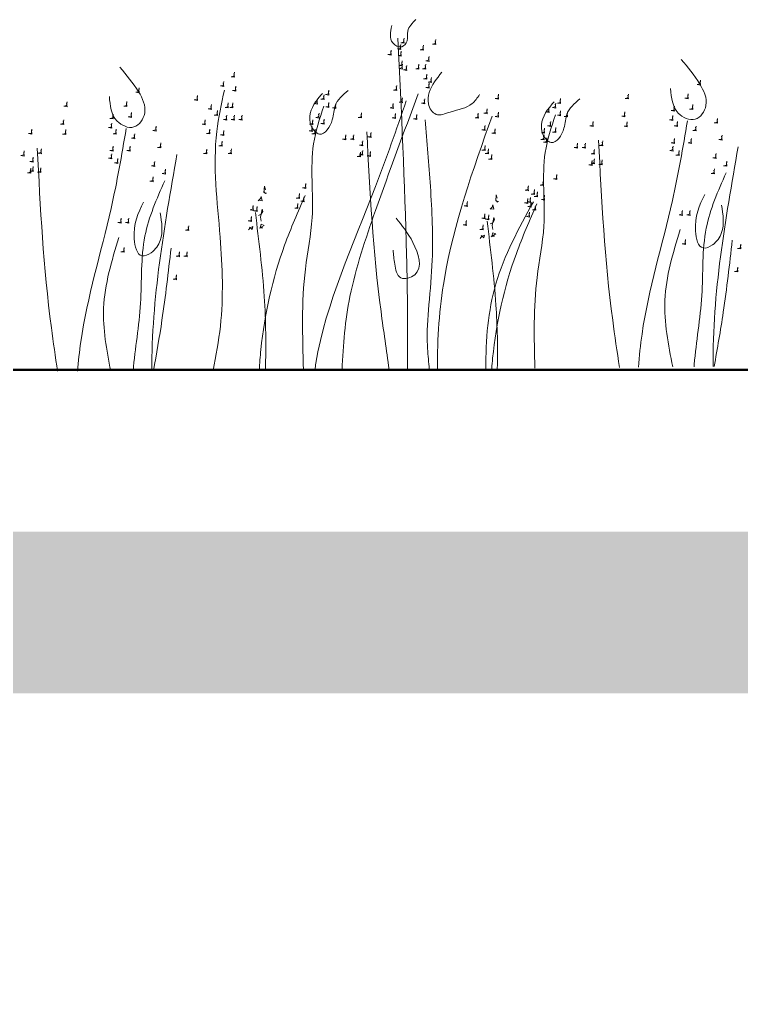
# Model space of a CAD drawing. Header units: metres. Extents: x 0 to 4415, y 1197 to 2590.
# Drawn here: x 1845.221 to 1845.667, y 1202.697 to 1203.304 of the extents above; entities that cross this region are included whole.
import ezdxf

# ---------------------------------------------------------------- set-up
doc = ezdxf.new("R2010")
doc.units = ezdxf.units.M
doc.layers.add('A_VEGETATION', color=7, linetype='Continuous', lineweight=9, true_color=0x009900)
doc.layers.add('mur', color=7, linetype='Continuous', lineweight=50)
doc.layers.add('vue', color=7, linetype='Continuous', lineweight=5)

# ---------------------------------------------------------------- blocks, each defined once
blk = doc.blocks.new('Arbustes 1_coupes')
at = {"flags": 128}
for points in [[(16.837, 4.955), (16.844, 4.894), (16.793, 4.903), (16.837, 4.912), (16.844, 4.972)], [(16.891, 5.052), (16.898, 4.991), (16.846, 5), (16.891, 5.009), (16.898, 5.07)], [(17.194, 4.942), (17.201, 4.881), (17.15, 4.89), (17.194, 4.898), (17.201, 4.959)], [(17.389, 5.03), (17.396, 4.969), (17.344, 4.978), (17.389, 4.987), (17.396, 5.048)], [(16.687, 4.867), (16.694, 4.806), (16.643, 4.814), (16.687, 4.823), (16.694, 4.884)], [(16.846, 4.849), (16.853, 4.788), (16.802, 4.797), (16.846, 4.806), (16.853, 4.867)], [(16.862, 4.696), (16.869, 4.635), (16.817, 4.643), (16.862, 4.652), (16.869, 4.713)], [(16.863, 4.646), (16.87, 4.586), (16.818, 4.594), (16.863, 4.603), (16.87, 4.664)], [(17.124, 4.643), (17.131, 4.583), (17.08, 4.591), (17.124, 4.6), (17.131, 4.661)], [(17.23, 4.643), (17.237, 4.583), (17.185, 4.591), (17.23, 4.6), (17.237, 4.661)], [(17.284, 4.767), (17.291, 4.706), (17.239, 4.714), (17.284, 4.723), (17.291, 4.784)], [(14.217, 4.523), (14.225, 4.462), (14.173, 4.471), (14.217, 4.48), (14.225, 4.541)], [(16.932, 4.626), (16.939, 4.565), (16.887, 4.574), (16.932, 4.583), (16.939, 4.643)], [(17.248, 4.485), (17.255, 4.425), (17.204, 4.433), (17.248, 4.442), (17.255, 4.503)], [(14.049, 4.378), (14.056, 4.317), (14.004, 4.326), (14.049, 4.335), (14.056, 4.396)], [(17.284, 4.345), (17.291, 4.284), (17.239, 4.293), (17.284, 4.301), (17.291, 4.362)], [(17.319, 4.432), (17.326, 4.371), (17.274, 4.38), (17.319, 4.388), (17.326, 4.449)], [(21.557, 4.384), (21.564, 4.323), (21.512, 4.332), (21.557, 4.341), (21.564, 4.401)], [(12.72, 4.283), (12.727, 4.222), (12.675, 4.23), (12.72, 4.239), (12.727, 4.3)], [(14.241, 4.306), (14.248, 4.245), (14.196, 4.254), (14.241, 4.262), (14.248, 4.323)], [(15.629, 4.168), (15.636, 4.107), (15.584, 4.116), (15.629, 4.125), (15.636, 4.185)], [(15.706, 4.239), (15.713, 4.178), (15.661, 4.187), (15.706, 4.196), (15.713, 4.256)], [(16.773, 4.309), (16.78, 4.248), (16.728, 4.256), (16.773, 4.265), (16.78, 4.326)], [(18.376, 4.168), (18.383, 4.107), (18.331, 4.116), (18.376, 4.125), (18.383, 4.185)], [(20.42, 4.167), (20.427, 4.106), (20.375, 4.114), (20.42, 4.123), (20.427, 4.184)], [(21.362, 4.167), (21.369, 4.106), (21.318, 4.114), (21.362, 4.123), (21.369, 4.184)], [(11.583, 4.065), (11.59, 4.004), (11.538, 4.013), (11.583, 4.022), (11.59, 4.083)], [(12.525, 4.065), (12.532, 4.004), (12.481, 4.013), (12.525, 4.022), (12.532, 4.083)], [(13.636, 4.161), (13.643, 4.1), (13.592, 4.109), (13.636, 4.117), (13.643, 4.178)], [(13.854, 4.016), (13.861, 3.955), (13.81, 3.964), (13.854, 3.972), (13.861, 4.033)], [(14.121, 4.041), (14.128, 3.98), (14.077, 3.988), (14.121, 3.997), (14.128, 4.058)], [(14.194, 4.041), (14.201, 3.98), (14.15, 3.988), (14.194, 3.997), (14.201, 4.058)], [(15.523, 4.099), (15.53, 4.038), (15.479, 4.046), (15.523, 4.055), (15.53, 4.116)], [(15.706, 4.045), (15.713, 3.984), (15.661, 3.993), (15.706, 4.001), (15.713, 4.062)], [(15.814, 4.028), (15.821, 3.967), (15.769, 3.975), (15.814, 3.984), (15.821, 4.045)], [(16.719, 4.028), (16.726, 3.967), (16.674, 3.975), (16.719, 3.984), (16.726, 4.045)], [(16.862, 4.116), (16.869, 4.055), (16.817, 4.064), (16.862, 4.072), (16.869, 4.133)], [(17.213, 4.099), (17.22, 4.038), (17.169, 4.046), (17.213, 4.055), (17.22, 4.116)], [(19.276, 4.026), (19.283, 3.965), (19.231, 3.974), (19.276, 3.983), (19.283, 4.043)], [(19.353, 4.097), (19.36, 4.036), (19.309, 4.045), (19.353, 4.054), (19.36, 4.114)], [(12.307, 3.871), (12.314, 3.81), (12.263, 3.819), (12.307, 3.828), (12.314, 3.888)], [(12.598, 3.896), (12.605, 3.835), (12.553, 3.843), (12.598, 3.852), (12.605, 3.913)], [(13.95, 3.92), (13.957, 3.859), (13.906, 3.868), (13.95, 3.877), (13.957, 3.938)], [(15.549, 3.878), (15.556, 3.817), (15.504, 3.826), (15.549, 3.835), (15.556, 3.896)], [(16.217, 3.878), (16.224, 3.817), (16.172, 3.826), (16.217, 3.835), (16.224, 3.896)], [(16.754, 3.87), (16.761, 3.809), (16.709, 3.817), (16.754, 3.826), (16.761, 3.887)], [(18.057, 3.87), (18.064, 3.809), (18.013, 3.817), (18.057, 3.826), (18.064, 3.887)], [(18.198, 3.939), (18.205, 3.878), (18.153, 3.887), (18.198, 3.896), (18.205, 3.957)], [(18.376, 3.887), (18.383, 3.826), (18.331, 3.835), (18.376, 3.843), (18.383, 3.904)], [(19.17, 3.957), (19.177, 3.896), (19.126, 3.904), (19.17, 3.913), (19.177, 3.974)], [(19.353, 3.903), (19.36, 3.842), (19.309, 3.851), (19.353, 3.859), (19.36, 3.92)], [(19.461, 3.886), (19.468, 3.825), (19.417, 3.833), (19.461, 3.842), (19.468, 3.903)], [(20.366, 3.886), (20.373, 3.825), (20.321, 3.833), (20.366, 3.842), (20.373, 3.903)], [(21.144, 3.972), (21.151, 3.912), (21.1, 3.92), (21.144, 3.929), (21.151, 3.99)], [(21.435, 3.997), (21.442, 3.936), (21.39, 3.945), (21.435, 3.954), (21.442, 4.014)], [(11.529, 3.784), (11.536, 3.723), (11.484, 3.732), (11.529, 3.741), (11.536, 3.801)], [(12.284, 3.726), (12.291, 3.665), (12.239, 3.674), (12.284, 3.683), (12.291, 3.743)], [(13.758, 3.775), (13.765, 3.715), (13.714, 3.723), (13.758, 3.732), (13.765, 3.793)], [(14.096, 3.848), (14.103, 3.787), (14.051, 3.796), (14.096, 3.804), (14.103, 3.865)], [(14.217, 3.848), (14.225, 3.787), (14.173, 3.796), (14.217, 3.804), (14.225, 3.865)], [(14.337, 3.848), (14.344, 3.787), (14.293, 3.796), (14.337, 3.804), (14.344, 3.865)], [(15.453, 3.772), (15.46, 3.712), (15.408, 3.72), (15.453, 3.729), (15.46, 3.79)], [(15.629, 3.781), (15.636, 3.72), (15.584, 3.729), (15.629, 3.738), (15.636, 3.799)], [(17.089, 3.852), (17.096, 3.791), (17.044, 3.8), (17.089, 3.809), (17.096, 3.87)], [(19.196, 3.736), (19.203, 3.675), (19.152, 3.684), (19.196, 3.693), (19.203, 3.754)], [(19.864, 3.736), (19.871, 3.675), (19.82, 3.684), (19.864, 3.693), (19.871, 3.754)], [(20.401, 3.728), (20.408, 3.667), (20.357, 3.675), (20.401, 3.684), (20.408, 3.745)], [(21.121, 3.828), (21.128, 3.767), (21.076, 3.775), (21.121, 3.784), (21.128, 3.845)], [(21.193, 3.732), (21.2, 3.671), (21.149, 3.68), (21.193, 3.688), (21.2, 3.749)], [(21.822, 3.78), (21.829, 3.719), (21.777, 3.728), (21.822, 3.736), (21.829, 3.797)], [(11.027, 3.635), (11.034, 3.574), (10.983, 3.583), (11.027, 3.591), (11.034, 3.652)], [(11.564, 3.626), (11.571, 3.565), (11.519, 3.574), (11.564, 3.583), (11.571, 3.644)], [(12.356, 3.63), (12.363, 3.57), (12.312, 3.578), (12.356, 3.587), (12.363, 3.648)], [(12.647, 3.558), (12.654, 3.497), (12.602, 3.506), (12.647, 3.515), (12.654, 3.575)], [(12.985, 3.678), (12.992, 3.617), (12.94, 3.626), (12.985, 3.635), (12.992, 3.696)], [(13.831, 3.63), (13.838, 3.57), (13.786, 3.578), (13.831, 3.587), (13.838, 3.648)], [(14.049, 3.606), (14.056, 3.545), (14.004, 3.554), (14.049, 3.562), (14.056, 3.623)], [(15.443, 3.667), (15.45, 3.606), (15.399, 3.615), (15.443, 3.623), (15.45, 3.684)], [(15.488, 3.623), (15.495, 3.562), (15.443, 3.571), (15.488, 3.58), (15.495, 3.641)], [(16.367, 3.57), (16.374, 3.509), (16.322, 3.517), (16.367, 3.526), (16.374, 3.587)], [(18.163, 3.675), (18.17, 3.615), (18.118, 3.623), (18.163, 3.632), (18.17, 3.693)], [(18.322, 3.623), (18.329, 3.562), (18.277, 3.571), (18.322, 3.58), (18.329, 3.641)], [(19.1, 3.63), (19.107, 3.57), (19.056, 3.578), (19.1, 3.587), (19.107, 3.648)], [(19.276, 3.639), (19.283, 3.578), (19.231, 3.587), (19.276, 3.596), (19.283, 3.657)], [(21.484, 3.659), (21.491, 3.599), (21.44, 3.607), (21.484, 3.616), (21.491, 3.677)], [(13.057, 3.413), (13.064, 3.352), (13.013, 3.361), (13.057, 3.37), (13.064, 3.43)], [(14.023, 3.436), (14.03, 3.375), (13.978, 3.384), (14.023, 3.393), (14.03, 3.454)], [(15.971, 3.535), (15.978, 3.474), (15.926, 3.483), (15.971, 3.491), (15.978, 3.552)], [(16.095, 3.535), (16.102, 3.474), (16.051, 3.483), (16.095, 3.491), (16.102, 3.552)], [(16.236, 3.438), (16.243, 3.377), (16.191, 3.386), (16.236, 3.394), (16.243, 3.455)], [(19.091, 3.525), (19.098, 3.464), (19.046, 3.473), (19.091, 3.481), (19.098, 3.542)], [(19.135, 3.481), (19.142, 3.42), (19.091, 3.429), (19.135, 3.438), (19.142, 3.499)], [(19.618, 3.393), (19.625, 3.332), (19.574, 3.341), (19.618, 3.349), (19.625, 3.41)], [(19.742, 3.393), (19.749, 3.332), (19.698, 3.341), (19.742, 3.349), (19.749, 3.41)], [(20.014, 3.428), (20.021, 3.367), (19.97, 3.375), (20.014, 3.384), (20.021, 3.445)], [(21.144, 3.465), (21.151, 3.404), (21.1, 3.413), (21.144, 3.422), (21.151, 3.483)], [(21.411, 3.465), (21.418, 3.404), (21.367, 3.413), (21.411, 3.422), (21.418, 3.483)], [(21.894, 3.515), (21.901, 3.454), (21.85, 3.462), (21.894, 3.471), (21.901, 3.532)], [(10.905, 3.291), (10.912, 3.23), (10.861, 3.239), (10.905, 3.248), (10.912, 3.309)], [(11.177, 3.326), (11.184, 3.265), (11.133, 3.274), (11.177, 3.283), (11.184, 3.344)], [(12.284, 3.244), (12.291, 3.183), (12.239, 3.191), (12.284, 3.2), (12.291, 3.261)], [(12.307, 3.364), (12.314, 3.303), (12.263, 3.312), (12.307, 3.32), (12.314, 3.381)], [(12.574, 3.364), (12.581, 3.303), (12.53, 3.312), (12.574, 3.32), (12.581, 3.381)], [(13.781, 3.316), (13.789, 3.255), (13.737, 3.264), (13.781, 3.273), (13.789, 3.333)], [(14.168, 3.316), (14.175, 3.255), (14.124, 3.264), (14.168, 3.273), (14.175, 3.333)], [(16.201, 3.262), (16.208, 3.202), (16.156, 3.21), (16.201, 3.219), (16.208, 3.28)], [(16.236, 3.288), (16.243, 3.228), (16.191, 3.236), (16.236, 3.245), (16.243, 3.306)], [(16.358, 3.271), (16.365, 3.21), (16.313, 3.219), (16.358, 3.228), (16.365, 3.288)], [(18.163, 3.359), (18.17, 3.299), (18.118, 3.307), (18.163, 3.316), (18.17, 3.377)], [(18.216, 3.306), (18.223, 3.245), (18.172, 3.254), (18.216, 3.262), (18.223, 3.323)], [(19.883, 3.296), (19.89, 3.235), (19.839, 3.244), (19.883, 3.252), (19.89, 3.313)], [(21.121, 3.345), (21.128, 3.284), (21.076, 3.293), (21.121, 3.302), (21.128, 3.362)], [(21.217, 3.273), (21.224, 3.212), (21.172, 3.22), (21.217, 3.229), (21.224, 3.29)], [(11.046, 3.194), (11.053, 3.133), (11.001, 3.142), (11.046, 3.151), (11.053, 3.212)], [(12.38, 3.171), (12.387, 3.11), (12.335, 3.119), (12.38, 3.128), (12.387, 3.188)], [(12.961, 3.123), (12.968, 3.062), (12.917, 3.071), (12.961, 3.08), (12.968, 3.141)], [(18.268, 3.217), (18.275, 3.157), (18.223, 3.165), (18.268, 3.174), (18.275, 3.235)], [(19.848, 3.12), (19.855, 3.059), (19.803, 3.068), (19.848, 3.077), (19.855, 3.138)], [(19.883, 3.146), (19.89, 3.086), (19.839, 3.094), (19.883, 3.103), (19.89, 3.164)], [(20.005, 3.129), (20.012, 3.068), (19.96, 3.077), (20.005, 3.086), (20.012, 3.146)], [(21.798, 3.225), (21.805, 3.164), (21.754, 3.173), (21.798, 3.181), (21.805, 3.242)], [(21.967, 3.103), (21.974, 3.042), (21.922, 3.051), (21.967, 3.059), (21.974, 3.12)], [(11.011, 3.019), (11.018, 2.958), (10.966, 2.967), (11.011, 2.975), (11.018, 3.036)], [(11.046, 3.045), (11.053, 2.984), (11.001, 2.993), (11.046, 3.002), (11.053, 3.062)], [(11.168, 3.028), (11.175, 2.967), (11.123, 2.975), (11.168, 2.984), (11.175, 3.045)], [(13.13, 3.002), (13.137, 2.941), (13.085, 2.949), (13.13, 2.958), (13.137, 3.019)], [(21.772, 2.983), (21.779, 2.922), (21.728, 2.931), (21.772, 2.939), (21.779, 3)], [(12.935, 2.881), (12.942, 2.82), (12.891, 2.829), (12.935, 2.838), (12.942, 2.899)], [(15.338, 2.77), (15.345, 2.709), (15.293, 2.718), (15.338, 2.726), (15.345, 2.787)], [(19.079, 2.804), (19.086, 2.744), (19.035, 2.752), (19.079, 2.761), (19.086, 2.822)], [(19.29, 2.902), (19.297, 2.841), (19.245, 2.849), (19.29, 2.858), (19.297, 2.919)], [(14.686, 2.664), (14.712, 2.629), (14.728, 2.638), (14.686, 2.646), (14.693, 2.744), (14.712, 2.69)], [(18.842, 2.725), (18.849, 2.664), (18.798, 2.673), (18.842, 2.681), (18.849, 2.742)], [(18.938, 2.664), (18.945, 2.603), (18.894, 2.612), (18.938, 2.62), (18.945, 2.681)], [(18.985, 2.628), (18.992, 2.567), (18.941, 2.575), (18.985, 2.584), (18.992, 2.645)], [(14.616, 2.523), (14.658, 2.515), (14.642, 2.584), (14.632, 2.549), (14.597, 2.515)], [(15.239, 2.61), (15.247, 2.549), (15.195, 2.558), (15.239, 2.567), (15.247, 2.628)], [(15.31, 2.558), (15.317, 2.497), (15.265, 2.506), (15.31, 2.515), (15.317, 2.575)], [(17.881, 2.478), (17.888, 2.418), (17.837, 2.426), (17.881, 2.435), (17.888, 2.496)], [(18.334, 2.522), (18.359, 2.487), (18.376, 2.496), (18.334, 2.504), (18.341, 2.602), (18.359, 2.548)], [(18.833, 2.523), (18.84, 2.462), (18.788, 2.471), (18.833, 2.48), (18.84, 2.541)], [(18.877, 2.541), (18.884, 2.48), (18.833, 2.489), (18.877, 2.497), (18.884, 2.558)], [(18.887, 2.468), (18.894, 2.407), (18.842, 2.416), (18.887, 2.425), (18.894, 2.486)], [(19.098, 2.575), (19.105, 2.515), (19.053, 2.523), (19.098, 2.532), (19.105, 2.593)], [(14.51, 2.426), (14.518, 2.365), (14.466, 2.374), (14.51, 2.383), (14.518, 2.444)], [(14.571, 2.409), (14.578, 2.348), (14.527, 2.357), (14.571, 2.365), (14.578, 2.426)], [(14.642, 2.197), (14.632, 2.26), (14.658, 2.383), (14.668, 2.348), (14.642, 2.303), (14.597, 2.286)], [(15.214, 2.452), (15.221, 2.391), (15.169, 2.4), (15.214, 2.409), (15.221, 2.47)], [(18.263, 2.381), (18.306, 2.373), (18.289, 2.442), (18.28, 2.407), (18.245, 2.373)], [(18.861, 2.31), (18.868, 2.249), (18.817, 2.258), (18.861, 2.267), (18.868, 2.328)], [(18.957, 2.416), (18.964, 2.355), (18.913, 2.364), (18.957, 2.373), (18.964, 2.433)], [(21.266, 2.331), (21.273, 2.27), (21.222, 2.278), (21.266, 2.287), (21.273, 2.348)], [(21.386, 2.331), (21.393, 2.27), (21.341, 2.278), (21.386, 2.287), (21.393, 2.348)], [(12.429, 2.229), (12.436, 2.168), (12.384, 2.177), (12.429, 2.186), (12.436, 2.247)], [(12.549, 2.229), (12.556, 2.168), (12.504, 2.177), (12.549, 2.186), (12.556, 2.247)], [(14.482, 2.251), (14.489, 2.19), (14.438, 2.199), (14.482, 2.207), (14.489, 2.268)], [(17.865, 2.18), (17.872, 2.119), (17.82, 2.128), (17.865, 2.136), (17.872, 2.197)], [(18.158, 2.284), (18.165, 2.223), (18.113, 2.232), (18.158, 2.241), (18.165, 2.302)], [(18.219, 2.267), (18.226, 2.206), (18.174, 2.215), (18.219, 2.223), (18.226, 2.284)], [(18.289, 2.055), (18.28, 2.118), (18.306, 2.241), (18.315, 2.206), (18.289, 2.161), (18.245, 2.144)], [(13.493, 2.109), (13.5, 2.048), (13.449, 2.057), (13.493, 2.065), (13.5, 2.126)], [(14.457, 2.102), (14.501, 2.065), (14.51, 2.11), (14.466, 2.091), (14.44, 2.057)], [(14.616, 2.083), (14.686, 2.128), (14.642, 2.145), (14.623, 2.091), (14.668, 2.091)], [(18.13, 2.109), (18.137, 2.048), (18.085, 2.057), (18.13, 2.065), (18.137, 2.126)], [(18.104, 1.96), (18.148, 1.923), (18.158, 1.968), (18.113, 1.949), (18.088, 1.915)], [(18.263, 1.941), (18.334, 1.986), (18.289, 2.003), (18.27, 1.949), (18.315, 1.949)], [(21.313, 1.871), (21.32, 1.81), (21.268, 1.819), (21.313, 1.828), (21.32, 1.889)], [(12.476, 1.77), (12.483, 1.709), (12.431, 1.718), (12.476, 1.726), (12.483, 1.787)], [(13.348, 1.697), (13.355, 1.636), (13.303, 1.645), (13.348, 1.654), (13.355, 1.715)], [(13.467, 1.697), (13.474, 1.636), (13.423, 1.645), (13.467, 1.654), (13.474, 1.715)], [(22.185, 1.799), (22.192, 1.738), (22.14, 1.747), (22.185, 1.755), (22.192, 1.816)], [(22.136, 1.436), (22.143, 1.376), (22.091, 1.384), (22.136, 1.393), (22.143, 1.454)], [(13.299, 1.335), (13.306, 1.274), (13.254, 1.283), (13.299, 1.292), (13.306, 1.352)]]:
    blk.add_lwpolyline(points, dxfattribs=at)
for points in [[(16.706, 5.27), (16.72, 4.997), (16.861, 4.938), (16.945, 5.032), (16.957, 5.185), (17.086, 5.364)], [(21.093, 4.267), (21.212, 3.88), (21.479, 3.784), (21.648, 4.001), (21.552, 4.339), (21.261, 4.726)], [(12.256, 4.165), (12.375, 3.778), (12.642, 3.683), (12.811, 3.9), (12.715, 4.238), (12.424, 4.625)], [(17.492, 4.535), (17.291, 4.214), (17.279, 4.038), (17.398, 3.871), (17.623, 3.907), (17.966, 4.038), (18.085, 4.18)], [(15.61, 4.203), (15.502, 4.072), (15.432, 3.694), (15.563, 3.564), (15.765, 3.788), (15.811, 4.013), (16.013, 4.251)], [(19.257, 4.061), (19.149, 3.93), (19.079, 3.552), (19.21, 3.422), (19.412, 3.646), (19.459, 3.871), (19.66, 4.109)], [(12.788, 2.499), (12.642, 1.919), (12.762, 1.654), (12.907, 1.702), (13.052, 1.894), (13.052, 2.329)], [(21.625, 2.6), (21.479, 2.02), (21.599, 1.755), (21.744, 1.803), (21.89, 1.996), (21.89, 2.431)], [(16.716, 1.731), (16.742, 1.513), (16.838, 1.296), (17.056, 1.344), (17.03, 1.851), (16.765, 2.238)]]:
    blk.add_spline(points, degree=3)
for points, knots in [([(16.938, -0.144), (16.948, 0.455), (16.932, 2.195), (16.852, 3.932), (16.8, 5.07)], [0.611371, 0.611371, 0.611371, 0.611371, 1.060659, 1.915226, 1.915226, 1.915226, 1.915226]), ([(13.88, -0.156), (13.925, 0.076), (14.054, 0.768), (14.012, 2.032), (13.851, 3.284), (14.02, 4.045), (14.067, 4.262)], [0.632298, 0.632298, 0.632298, 0.632298, 0.809449, 1.159779, 1.576588, 1.74244, 1.74244, 1.74244, 1.74244]), ([(15.91, -0.149), (15.924, 0.24), (16.003, 1.097), (16.497, 2.533), (16.889, 3.583), (17.117, 4.193)], [0.588628, 0.588628, 0.588628, 0.588628, 0.879234, 1.231775, 1.720834, 1.720834, 1.720834, 1.720834]), ([(15.481, -0.151), (15.486, -0.116), (15.643, 0.875), (16.295, 2.261), (16.773, 3.634), (16.93, 4.084)], [0.594172, 0.594172, 0.594172, 0.594172, 0.620996, 1.355238, 1.713875, 1.713875, 1.713875, 1.713875]), ([(15.302, -0.151), (15.288, 0.381), (15.259, 1.186), (15.508, 2.357), (15.379, 3.239), (15.566, 3.806), (15.631, 4.003)], [0.582334, 0.582334, 0.582334, 0.582334, 0.980125, 1.184429, 1.47469, 1.628633, 1.628633, 1.628633, 1.628633]), ([(17.225, 3.787), (17.254, 3.437), (17.316, 2.7), (17.36, 1.725), (17.278, 0.888), (17.234, 0.336), (17.272, -0.015), (17.281, -0.129), (17.282, -0.143)], [0, 0, 0, 0, 0.2638175, 0.5544416, 0.7303048, 0.8923745, 0.973782, 0.9850114, 0.9850114, 0.9850114, 0.9850114]), ([(18.28, 3.841), (17.976, 2.992), (17.51, 1.692), (17.407, 0.347), (17.414, -0.142)], [0, 0, 0, 0, 0.66825, 1.024498, 1.024498, 1.024498, 1.024498]), ([(18.945, -0.133), (18.932, 0.345), (18.918, 1.096), (19.155, 2.215), (19.026, 3.097), (19.213, 3.664), (19.278, 3.861)], [0.622258, 0.622258, 0.622258, 0.622258, 0.980125, 1.184429, 1.47469, 1.628633, 1.628633, 1.628633, 1.628633]), ([(20.577, -0.122), (20.589, 0.053), (20.683, 0.944), (21.087, 2.211), (21.284, 3.339), (21.357, 3.759)], [0.6192538, 0.6192538, 0.6192538, 0.6192538, 0.7509262, 1.2899319, 1.6097799, 1.6097799, 1.6097799, 1.6097799]), ([(11.745, -0.16), (11.757, -0.006), (11.853, 0.863), (12.25, 2.11), (12.447, 3.238), (12.52, 3.658)], [0.6350692, 0.6350692, 0.6350692, 0.6350692, 0.7509262, 1.2899319, 1.6097799, 1.6097799, 1.6097799, 1.6097799]), ([(16.648, -0.146), (16.611, 0.157), (16.414, 1.422), (16.354, 2.659), (16.308, 3.599)], [0.607008, 0.607008, 0.607008, 0.607008, 0.8321355, 1.542813, 1.542813, 1.542813, 1.542813]), ([(20.275, -0.124), (20.241, 0.125), (20.059, 1.333), (20.001, 2.517), (19.956, 3.457)], [0.6474397, 0.6474397, 0.6474397, 0.6474397, 0.8321355, 1.542813, 1.542813, 1.542813, 1.542813]), ([(11.429, -0.161), (11.398, 0.066), (11.221, 1.253), (11.164, 2.415), (11.119, 3.355)], [0.6635111, 0.6635111, 0.6635111, 0.6635111, 0.8321355, 1.542813, 1.542813, 1.542813, 1.542813]), ([(12.619, -0.159), (12.65, 0.196), (12.781, 0.896), (12.725, 1.937), (12.998, 2.551), (13.125, 2.836)], [0.642832, 0.642832, 0.642832, 0.642832, 0.9104139, 1.1765895, 1.4077095, 1.4077095, 1.4077095, 1.4077095]), ([(21.451, -0.116), (21.452, -0.104), (21.482, 0.27), (21.618, 0.99), (21.562, 2.039), (21.835, 2.652), (21.962, 2.938)], [0.6282718, 0.6282718, 0.6282718, 0.6282718, 0.6369967, 0.9104139, 1.1765895, 1.4077095, 1.4077095, 1.4077095, 1.4077095]), ([(14.606, -0.154), (14.612, -0.046), (14.667, 0.625), (14.879, 1.566), (15.221, 2.34), (15.336, 2.599)], [0.5851256, 0.5851256, 0.5851256, 0.5851256, 0.6661195, 1.0883514, 1.3002657, 1.3002657, 1.3002657, 1.3002657]), ([(18.173, -0.138), (18.17, 0.317), (18.249, 1.248), (18.696, 2.069), (18.927, 2.491)], [0.6121211, 0.6121211, 0.6121211, 0.6121211, 0.9488556, 1.3050598, 1.3050598, 1.3050598, 1.3050598]), ([(14.701, -0.154), (14.716, 0.233), (14.705, 1.065), (14.604, 1.889), (14.55, 2.329)], [0.5783473, 0.5783473, 0.5783473, 0.5783473, 0.8681547, 1.2006627, 1.2006627, 1.2006627, 1.2006627]), ([(18.265, -0.137), (18.269, -0.082), (18.326, 0.535), (18.526, 1.424), (18.869, 2.198), (18.983, 2.457)], [0.6247611, 0.6247611, 0.6247611, 0.6247611, 0.6661195, 1.0883514, 1.3002657, 1.3002657, 1.3002657, 1.3002657]), ([(18.353, -0.137), (18.362, 0.197), (18.346, 0.976), (18.251, 1.747), (18.198, 2.187)], [0.6180335, 0.6180335, 0.6180335, 0.6180335, 0.8681547, 1.2006627, 1.2006627, 1.2006627, 1.2006627]), ([(21.114, -0.118), (21.048, 0.232), (20.905, 0.965), (21.124, 1.677), (21.238, 2.045)], [0.6277155, 0.6277155, 0.6277155, 0.6277155, 0.8923782, 1.1768558, 1.1768558, 1.1768558, 1.1768558]), ([(12.266, -0.16), (12.203, 0.171), (12.074, 0.883), (12.287, 1.575), (12.401, 1.944)], [0.6427994, 0.6427994, 0.6427994, 0.6427994, 0.8923782, 1.1768558, 1.1768558, 1.1768558, 1.1768558]), ([(21.768, -0.113), (21.818, 0.171), (21.937, 0.831), (22.014, 1.497), (22.058, 1.876)], [0.6215938, 0.6215938, 0.6215938, 0.6215938, 0.8381071, 1.1240936, 1.1240936, 1.1240936, 1.1240936]), ([(12.941, -0.158), (12.988, 0.107), (13.102, 0.748), (13.177, 1.395), (13.221, 1.774)], [0.635818, 0.635818, 0.635818, 0.635818, 0.8381071, 1.1240936, 1.1240936, 1.1240936, 1.1240936])]:
    blk.add_open_spline(points, degree=3, knots=knots)
for points in [[(21.75, -0.113), (21.742, 1.038), (21.948, 2.193), (22.154, 3.349)], [(12.913, -0.158), (12.912, 0.974), (13.115, 2.111), (13.317, 3.248)]]:
    blk.add_open_spline(points, degree=3)

msp = doc.modelspace()

# ---------------------------------------------------------------- linework, layer by layer
at = {"layer": 'mur'}
msp.add_lwpolyline([(1835.77665, 1202.18817), (1840.24231, 1202.18817), (1840.24231, 1203.08817), (1861.34611, 1203.08817)], dxfattribs=at)
at = {"layer": 'vue', "const_width": 0.1}
msp.add_lwpolyline([(1835.77665, 1202.03817), (1840.39231, 1202.03817), (1840.39231, 1202.93817), (1861.19611, 1202.93817), (1861.19611, 1202.03817), (1864.73681, 1202.03817), (1864.73681, 1202.93817), (1876.83739, 1202.93817), (1876.83739, 1202.03817), (1879.62536, 1202.03817)], dxfattribs=at)

# ---------------------------------------------------------------- block references
at = {"layer": 'A_VEGETATION', "color": 86, "true_color": 0x1b6b00, "xscale": 0.03920000000000341, "yscale": 0.03920000000000341, "zscale": 0.03920000000000341, "rotation": 0.1380011812737671}
msp.add_blockref('Arbustes 1_coupes', (1844.79659, 1203.09249), dxfattribs=at)

doc.saveas('drawing.dxf')
